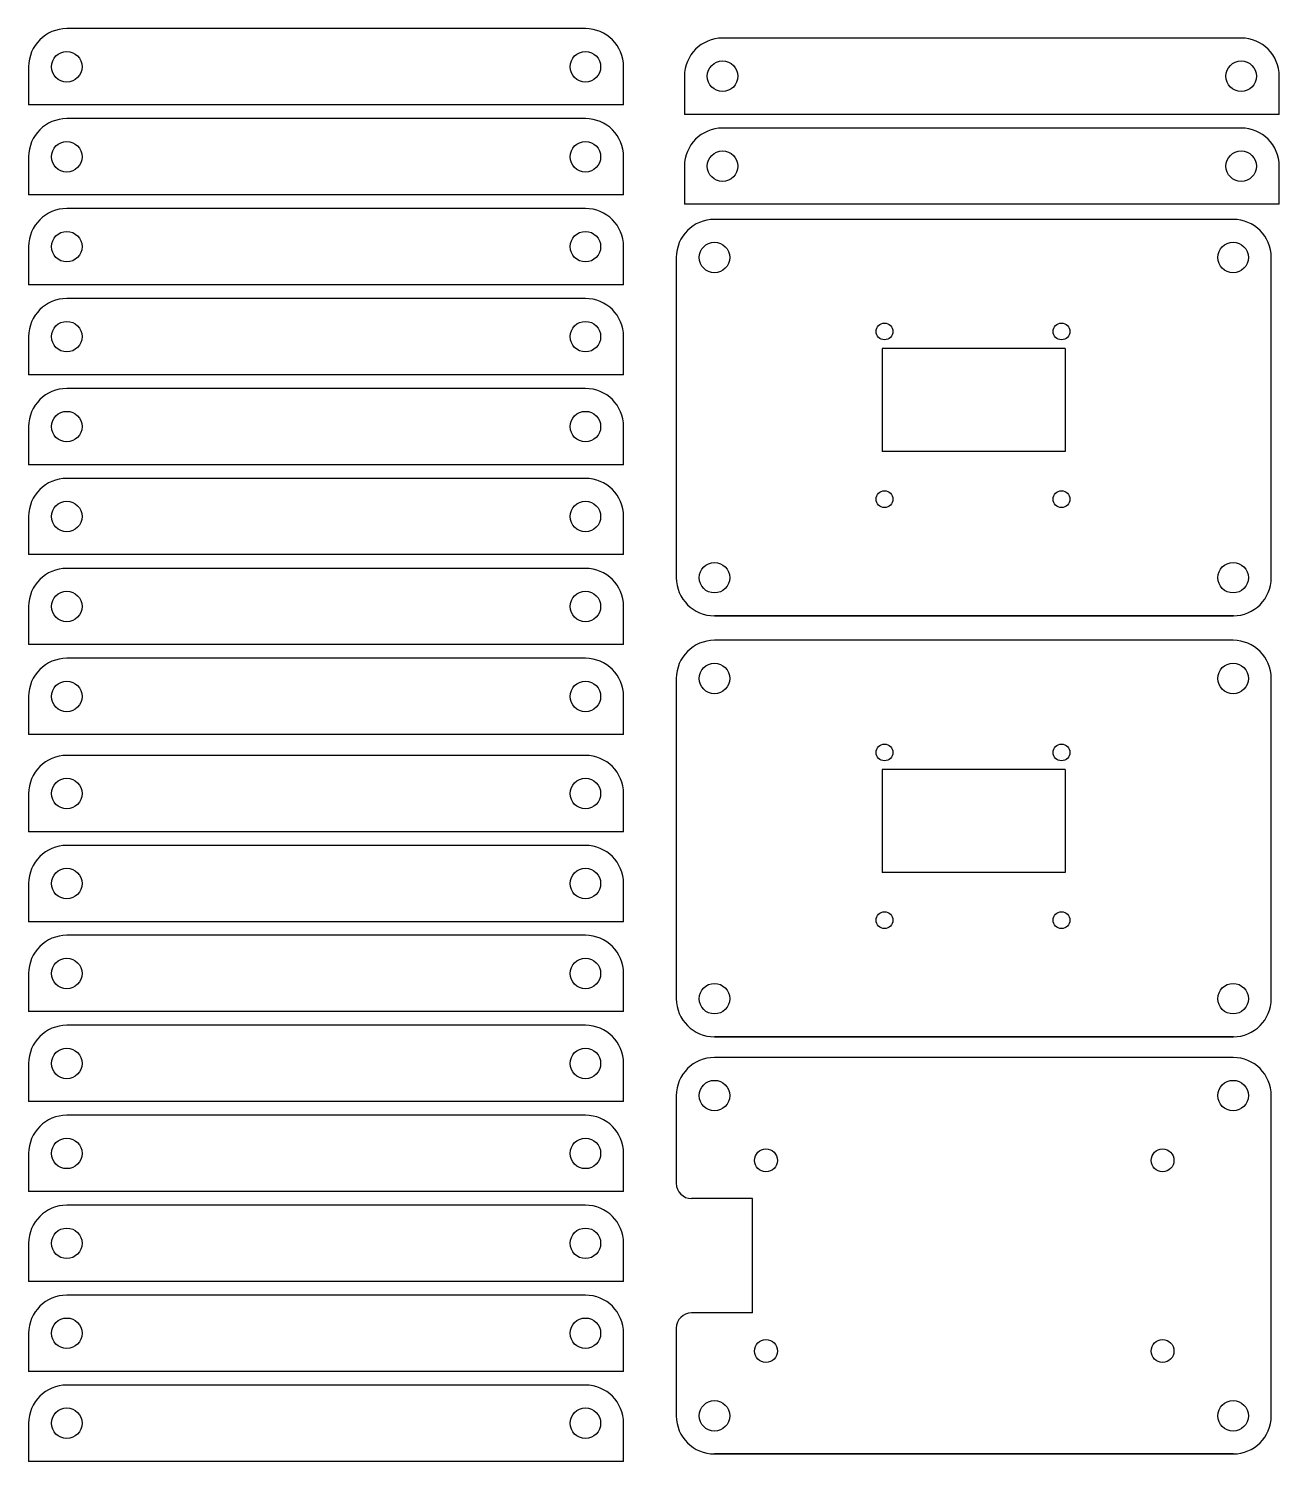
# Model space of a CAD drawing. Extents: x 365 to 529, y 249 to 437.
import ezdxf

# ---------------------------------------------------------------- set-up
doc = ezdxf.new("R2010")
doc.units = 0
doc.layers.get('0').update_dxf_attribs({"linetype": 'CONTINUOUS'})

msp = doc.modelspace()

# ---------------------------------------------------------------- linework, layer by layer
for p, q in [((438.08, 436.93), (370.08, 436.93)), ((524.06, 435.69), (456.06, 435.69)), ((365.08, 431.93), (365.08, 426.93)), ((443.08, 426.93), (443.08, 431.93)), ((451.06, 430.69), (451.06, 425.69)), ((529.06, 425.69), (529.06, 430.69)), ((443.08, 426.93), (365.08, 426.93)), ((438.08, 425.13), (370.08, 425.13)), ((529.06, 425.69), (451.06, 425.69)), ((524.06, 423.89), (456.06, 423.89)), ((365.08, 420.13), (365.08, 415.13)), ((443.08, 415.13), (443.08, 420.13)), ((451.06, 418.89), (451.06, 413.89)), ((529.06, 413.89), (529.06, 418.89)), ((443.08, 415.13), (365.08, 415.13)), ((529.06, 413.89), (451.06, 413.89)), ((438.08, 413.34), (370.08, 413.34)), ((523, 411.92), (455, 411.92)), ((365.08, 408.34), (365.08, 403.34)), ((443.08, 403.34), (443.08, 408.34)), ((450, 406.92), (450, 369.92)), ((528, 364.92), (528, 406.92)), ((443.08, 403.34), (365.08, 403.34)), ((438.08, 401.54), (370.08, 401.54)), ((365.08, 396.54), (365.08, 391.54)), ((443.08, 391.54), (443.08, 396.54)), ((477, 394.97), (477, 381.47)), ((501, 394.97), (477, 394.97)), ((501, 394.97), (501, 381.47)), ((443.08, 391.54), (365.08, 391.54)), ((438.08, 389.74), (370.08, 389.74)), ((365.08, 384.74), (365.08, 379.74)), ((443.08, 379.74), (443.08, 384.74)), ((501, 381.47), (477, 381.47)), ((443.08, 379.74), (365.08, 379.74)), ((438.08, 377.95), (370.08, 377.95)), ((365.08, 372.95), (365.08, 367.95)), ((443.08, 367.95), (443.08, 372.95)), ((450, 369.92), (450, 364.92)), ((443.08, 367.95), (365.08, 367.95)), ((438.08, 366.15), (370.08, 366.15)), ((365.08, 361.15), (365.08, 356.15)), ((443.08, 356.15), (443.08, 361.15)), ((455, 359.92), (523, 359.92)), ((523, 359.92), (455, 359.92)), ((523, 359.92), (455, 359.92)), ((443.08, 356.15), (365.08, 356.15)), ((523, 356.71), (455, 356.71)), ((438.08, 354.35), (370.08, 354.35)), ((450, 351.71), (450, 314.71)), ((528, 309.71), (528, 351.71)), ((365.08, 349.35), (365.08, 344.35)), ((443.08, 344.35), (443.08, 349.35)), ((443.08, 344.35), (365.08, 344.35)), ((438.08, 341.61), (370.08, 341.61)), ((477, 339.76), (477, 326.26)), ((501, 339.76), (477, 339.76)), ((501, 339.76), (501, 326.26)), ((365.08, 336.61), (365.08, 331.61)), ((443.08, 331.61), (443.08, 336.61)), ((443.08, 331.61), (365.08, 331.61)), ((438.08, 329.81), (370.08, 329.81)), ((501, 326.26), (477, 326.26)), ((365.08, 324.81), (365.08, 319.81)), ((443.08, 319.81), (443.08, 324.81)), ((443.08, 319.81), (365.08, 319.81)), ((438.08, 318.02), (370.08, 318.02)), ((450, 314.71), (450, 309.71)), ((365.08, 313.02), (365.08, 308.02)), ((443.08, 308.02), (443.08, 313.02)), ((443.08, 308.02), (365.08, 308.02)), ((438.08, 306.22), (370.08, 306.22)), ((455, 304.71), (523, 304.71)), ((523, 304.71), (455, 304.71)), ((523, 304.71), (455, 304.71)), ((365.08, 301.22), (365.08, 296.22)), ((443.08, 296.22), (443.08, 301.22)), ((523, 302), (455, 302)), ((450, 297), (450, 285.5)), ((528, 255), (528, 297)), ((443.08, 296.22), (365.08, 296.22)), ((438.08, 294.42), (370.08, 294.42)), ((365.08, 289.42), (365.08, 284.42)), ((443.08, 284.42), (443.08, 289.42)), ((443.08, 284.42), (365.08, 284.42)), ((438.08, 282.63), (370.08, 282.63)), ((460, 283.5), (452, 283.5)), ((460, 268.5), (460, 283.5)), ((365.08, 277.63), (365.08, 272.63)), ((443.08, 272.63), (443.08, 277.63)), ((443.08, 272.63), (365.08, 272.63)), ((438.08, 270.83), (370.08, 270.83)), ((460, 268.5), (452, 268.5)), ((365.08, 265.83), (365.08, 260.83)), ((443.08, 260.83), (443.08, 265.83)), ((450, 266.5), (450, 260)), ((443.08, 260.83), (365.08, 260.83)), ((450, 260), (450, 255)), ((438.08, 259.03), (370.08, 259.03)), ((365.08, 254.03), (365.08, 249.03)), ((443.08, 249.03), (443.08, 254.03)), ((455, 250), (523, 250)), ((523, 250), (455, 250)), ((523, 250), (455, 250)), ((443.08, 249.03), (365.08, 249.03))]:
    msp.add_line(p, q)
for centre, radius in [((370.08, 431.93), 2), ((438.08, 431.93), 2), ((456.06, 430.69), 2), ((524.06, 430.69), 2), ((370.08, 420.13), 2), ((438.08, 420.13), 2), ((456.06, 418.89), 2), ((524.06, 418.89), 2), ((370.08, 408.34), 2), ((438.08, 408.34), 2), ((455, 406.92), 2), ((523, 406.92), 2), ((370.08, 396.54), 2), ((438.08, 396.54), 2), ((477.3, 397.22), 1.1), ((500.5, 397.22), 1.1), ((370.08, 384.74), 2), ((438.08, 384.74), 2), ((477.3, 375.22), 1.1), ((500.5, 375.22), 1.1), ((370.08, 372.95), 2), ((438.08, 372.95), 2), ((455, 364.92), 2), ((523, 364.92), 2), ((370.08, 361.15), 2), ((438.08, 361.15), 2), ((455, 351.71), 2), ((523, 351.71), 2), ((370.08, 349.35), 2), ((438.08, 349.35), 2), ((477.3, 342.01), 1.1), ((500.5, 342.01), 1.1), ((370.08, 336.61), 2), ((438.08, 336.61), 2), ((370.08, 324.81), 2), ((438.08, 324.81), 2), ((477.3, 320.01), 1.1), ((500.5, 320.01), 1.1), ((370.08, 313.02), 2), ((438.08, 313.02), 2), ((455, 309.71), 2), ((523, 309.71), 2), ((370.08, 301.22), 2), ((438.08, 301.22), 2), ((455, 297), 2), ((523, 297), 2), ((370.08, 289.42), 2), ((438.08, 289.42), 2), ((461.75, 288.5), 1.5), ((513.75, 288.5), 1.5), ((370.08, 277.63), 2), ((438.08, 277.63), 2), ((370.08, 265.83), 2), ((438.08, 265.83), 2), ((461.75, 263.5), 1.5), ((513.75, 263.5), 1.5), ((370.08, 254.03), 2), ((438.08, 254.03), 2), ((455, 255), 2), ((523, 255), 2)]:
    msp.add_circle(centre, radius)
for centre, radius, start, end in [((370.08, 431.93), 5, 90, 180), ((438.08, 431.93), 5, 0, 90), ((456.06, 430.69), 5, 90, 180), ((524.06, 430.69), 5, 0, 90), ((370.08, 420.13), 5, 90, 180), ((438.08, 420.13), 5, 0, 90), ((456.06, 418.89), 5, 90, 180), ((524.06, 418.89), 5, 0, 90), ((370.08, 408.34), 5, 90, 180), ((438.08, 408.34), 5, 0, 90), ((455, 406.92), 5, 90, 180), ((523, 406.92), 5, 0, 90), ((370.08, 396.54), 5, 90, 180), ((438.08, 396.54), 5, 0, 90), ((370.08, 384.74), 5, 90, 180), ((438.08, 384.74), 5, 0, 90), ((370.08, 372.95), 5, 90, 180), ((438.08, 372.95), 5, 0, 90), ((370.08, 361.15), 5, 90, 180), ((438.08, 361.15), 5, 0, 90), ((455, 364.92), 5, 180, 270), ((523, 364.92), 5, 270, 0), ((455, 351.71), 5, 90, 180), ((523, 351.71), 5, 0, 90), ((370.08, 349.35), 5, 90, 180), ((438.08, 349.35), 5, 0, 90), ((370.08, 336.61), 5, 90, 180), ((438.08, 336.61), 5, 0, 90), ((370.08, 324.81), 5, 90, 180), ((438.08, 324.81), 5, 0, 90), ((370.08, 313.02), 5, 90, 180), ((438.08, 313.02), 5, 0, 90), ((455, 309.71), 5, 180, 270), ((523, 309.71), 5, 270, 0), ((370.08, 301.22), 5, 90, 180), ((438.08, 301.22), 5, 0, 90), ((455, 297), 5, 90, 180), ((523, 297), 5, 0, 90), ((370.08, 289.42), 5, 90, 180), ((438.08, 289.42), 5, 0, 90), ((452, 285.5), 2, 180, 270), ((370.08, 277.63), 5, 90, 180), ((438.08, 277.63), 5, 0, 90), ((370.08, 265.83), 5, 90, 180), ((438.08, 265.83), 5, 0, 90), ((452, 266.5), 2, 90, 180), ((370.08, 254.03), 5, 90, 180), ((438.08, 254.03), 5, 0, 90), ((455, 255), 5, 180, 270), ((523, 255), 5, 270, 0)]:
    msp.add_arc(centre, radius, start, end)
for p in [(523, 359.92), (523, 304.71), (523, 250)]:
    msp.add_point(p)

doc.saveas('drawing.dxf')
